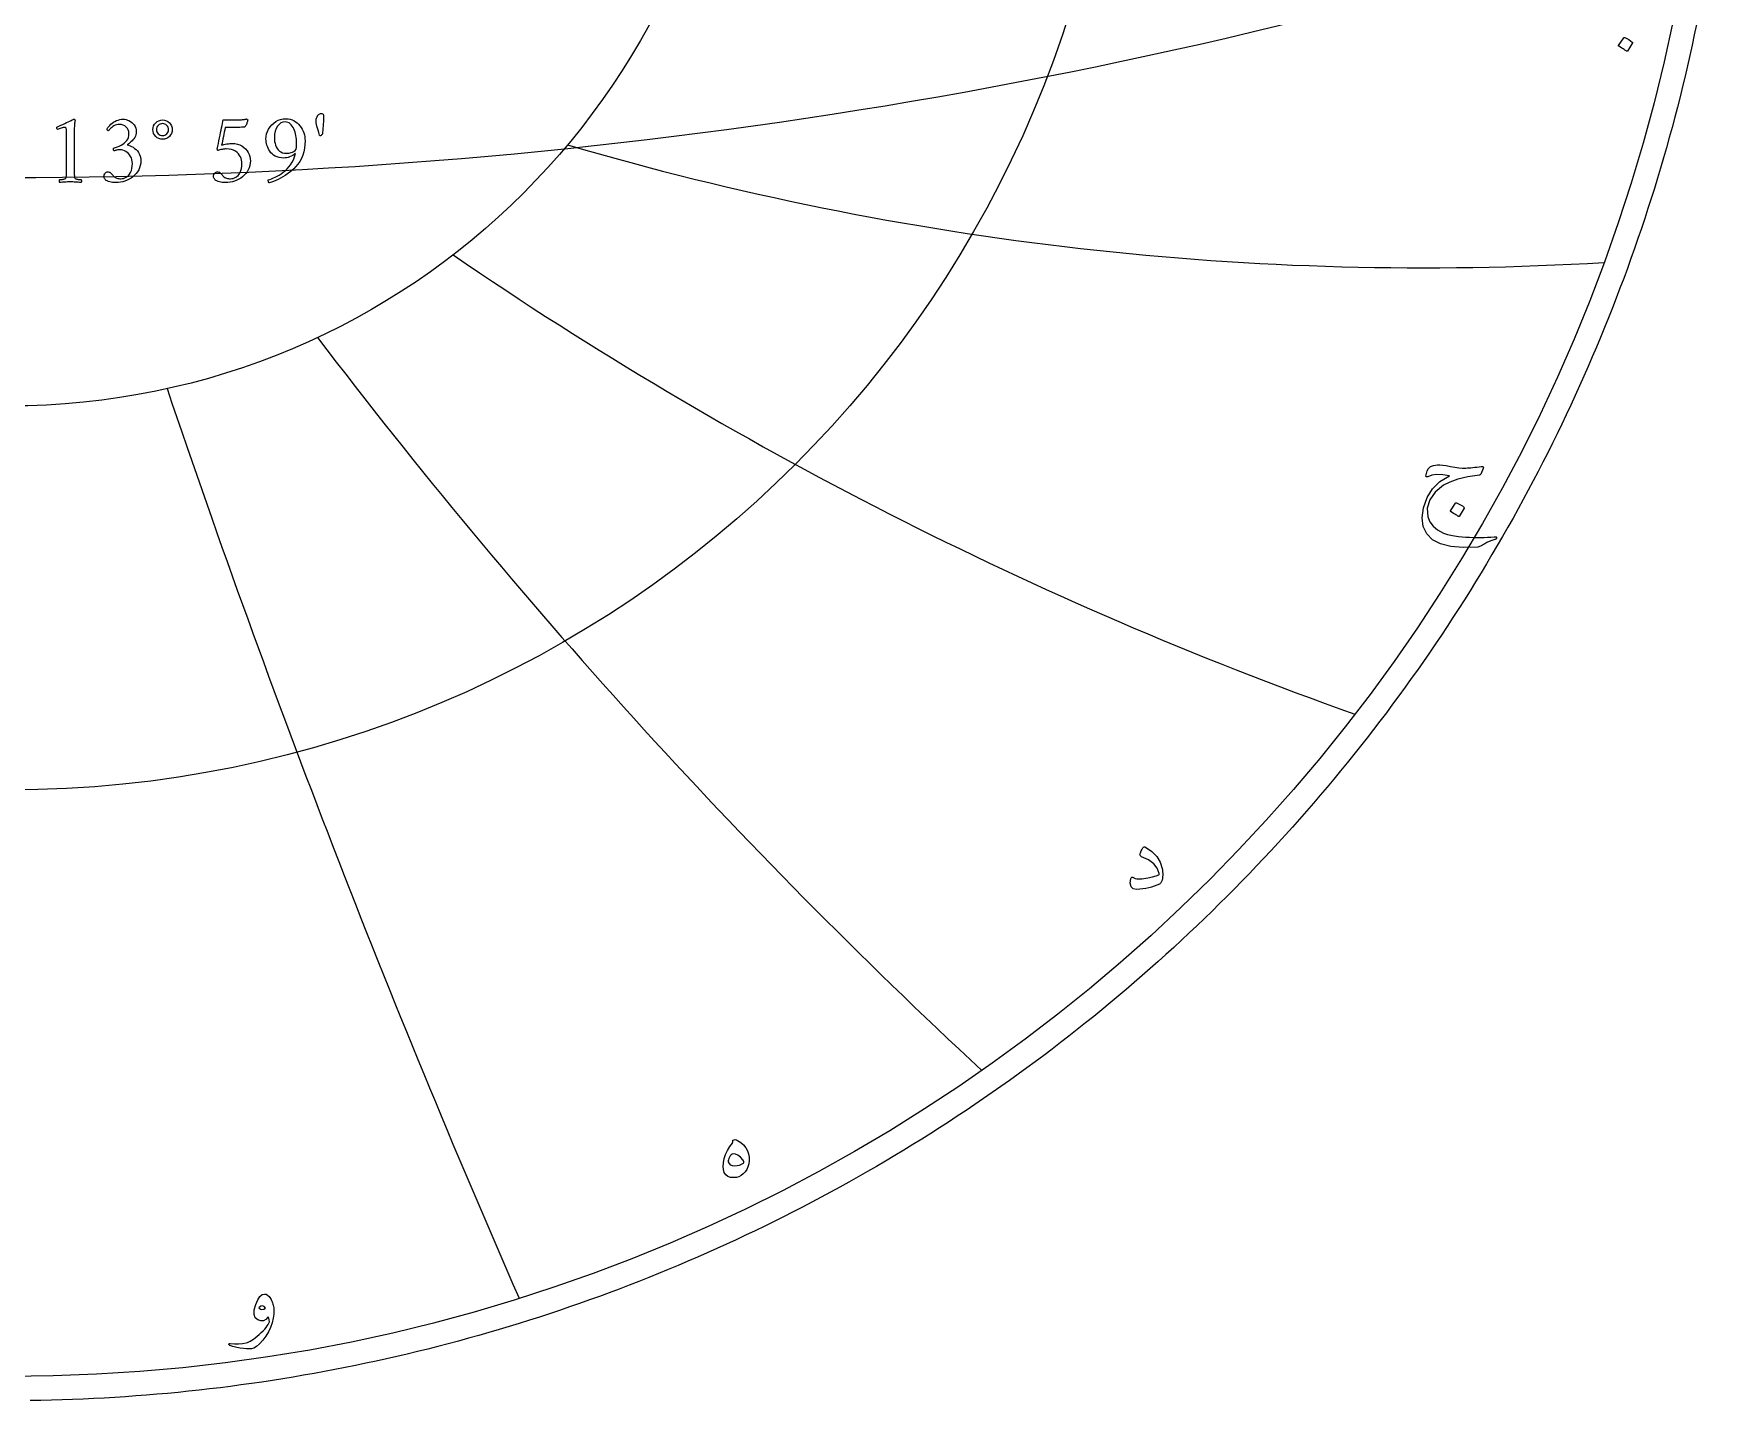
# Model space of a CAD drawing. Header units: millimetres. Extents: x -62 to 62, y -62 to 63.
# Drawn here: x 0.9 to 60.8, y -61.6 to -12.7 of the extents above; entities that cross this region are included whole.
import ezdxf

# ---------------------------------------------------------------- set-up
doc = ezdxf.new("R2010")
doc.units = ezdxf.units.MM
for name, color, linetype in [('CUT_OUTER', 1, 'Continuous'), ('ENGRAVE', 7, 'Continuous'), ('ENGRAVE_FINE', 8, 'Continuous'), ('TEXT', 5, 'Continuous')]:
    doc.layers.add(name, color=color, linetype=linetype)

msp = doc.modelspace()

# ---------------------------------------------------------------- linework, layer by layer
at = {"layer": 'CUT_OUTER'}
msp.add_lwpolyline([(60.3537, -12.3906), (60.2766, -12.7606), (60.1971, -13.1303), (60.1154, -13.4994), (60.0315, -13.868), (59.9453, -14.2361), (59.8568, -14.6036), (59.7661, -14.9706), (59.6731, -15.3371), (59.5778, -15.7029), (59.4804, -16.0682), (59.3807, -16.4328), (59.2787, -16.7969), (59.1745, -17.1603), (59.0681, -17.5231), (58.9595, -17.8852), (58.8486, -18.2466), (58.7356, -18.6073), (58.6203, -18.9674), (58.5028, -19.3267), (58.3831, -19.6853), (58.2612, -20.0432), (58.1372, -20.4003), (58.0109, -20.7566), (57.8824, -21.1122), (57.7518, -21.4669), (57.619, -21.8209), (57.484, -22.174), (57.3469, -22.5263), (57.2076, -22.8778), (57.0661, -23.2284), (56.9225, -23.5781), (56.7768, -23.9269), (56.6289, -24.2748), (56.4789, -24.6218), (56.3267, -24.9679), (56.1725, -25.3131), (56.0161, -25.6573), (55.8576, -26.0005), (55.697, -26.3427), (55.5344, -26.684), (55.3696, -27.0242), (55.2027, -27.3635), (55.0338, -27.7017), (54.8628, -28.0388), (54.6897, -28.3749), (54.5146, -28.71), (54.3374, -29.0439), (54.1581, -29.3768), (53.9769, -29.7085), (53.7936, -30.0392), (53.6082, -30.3687), (53.4209, -30.6971), (53.2315, -31.0243), (53.0402, -31.3503), (52.8468, -31.6752), (52.6515, -31.9988), (52.4541, -32.3213), (52.2548, -32.6425), (52.0535, -32.9625), (51.8503, -33.2813), (51.6451, -33.5988), (51.438, -33.9151), (51.2289, -34.2301), (51.0179, -34.5438), (50.805, -34.8562), (50.5902, -35.1672), (50.3734, -35.477), (50.1548, -35.7854), (49.9343, -36.0925), (49.7119, -36.3982), (49.4876, -36.7025), (49.2615, -37.0055), (49.0335, -37.307), (48.8037, -37.6072), (48.572, -37.906), (48.3385, -38.2033), (48.1032, -38.4992), (47.866, -38.7936), (47.6271, -39.0866), (47.3864, -39.3781), (47.1439, -39.6681), (46.8996, -39.9566), (46.6535, -40.2436), (46.4057, -40.5291), (46.1562, -40.8131), (45.9049, -41.0955), (45.6519, -41.3764), (45.3971, -41.6558), (45.1407, -41.9335), (44.8825, -42.2097), (44.6227, -42.4843), (44.3612, -42.7573), (44.098, -43.0287), (43.8331, -43.2985), (43.5666, -43.5666), (43.2985, -43.8331), (43.0287, -44.098), (42.7573, -44.3612), (42.4843, -44.6227), (42.2097, -44.8825), (41.9335, -45.1407), (41.6558, -45.3971), (41.3764, -45.6519), (41.0955, -45.9049), (40.8131, -46.1562), (40.5291, -46.4057), (40.2436, -46.6535), (39.9566, -46.8996), (39.6681, -47.1439), (39.3781, -47.3864), (39.0866, -47.6271), (38.7936, -47.866), (38.4992, -48.1032), (38.2033, -48.3385), (37.906, -48.572), (37.6072, -48.8037), (37.307, -49.0335), (37.0055, -49.2615), (36.7025, -49.4876), (36.3982, -49.7119), (36.0925, -49.9343), (35.7854, -50.1548), (35.477, -50.3734), (35.1672, -50.5902), (34.8562, -50.805), (34.5438, -51.0179), (34.2301, -51.2289), (33.9151, -51.438), (33.5988, -51.6451), (33.2813, -51.8503), (32.9625, -52.0535), (32.6425, -52.2548), (32.3213, -52.4541), (31.9988, -52.6515), (31.6752, -52.8468), (31.3503, -53.0402), (31.0243, -53.2315), (30.6971, -53.4209), (30.3687, -53.6082), (30.0392, -53.7936), (29.7085, -53.9769), (29.3768, -54.1581), (29.0439, -54.3374), (28.71, -54.5146), (28.3749, -54.6897), (28.0388, -54.8628), (27.7017, -55.0338), (27.3635, -55.2027), (27.0242, -55.3696), (26.684, -55.5344), (26.3427, -55.697), (26.0005, -55.8576), (25.6573, -56.0161), (25.3131, -56.1725), (24.9679, -56.3267), (24.6218, -56.4789), (24.2748, -56.6289), (23.9269, -56.7768), (23.5781, -56.9225), (23.2284, -57.0661), (22.8778, -57.2076), (22.5263, -57.3469), (22.174, -57.484), (21.8209, -57.619), (21.4669, -57.7518), (21.1122, -57.8824), (20.7566, -58.0109), (20.4003, -58.1372), (20.0432, -58.2612), (19.6853, -58.3831), (19.3267, -58.5028), (18.9674, -58.6203), (18.6073, -58.7356), (18.2466, -58.8486), (17.8852, -58.9595), (17.5231, -59.0681), (17.1603, -59.1745), (16.7969, -59.2787), (16.4328, -59.3807), (16.0682, -59.4804), (15.7029, -59.5778), (15.3371, -59.6731), (14.9706, -59.7661), (14.6036, -59.8568), (14.2361, -59.9453), (13.868, -60.0315), (13.4994, -60.1154), (13.1303, -60.1971), (12.7606, -60.2766), (12.3906, -60.3537), (12.02, -60.4286), (11.649, -60.5012), (11.2775, -60.5716), (10.9057, -60.6396), (10.5334, -60.7054), (10.1607, -60.7689), (9.7876, -60.8301), (9.4142, -60.889), (9.0404, -60.9456), (8.6663, -61), (8.2919, -61.052), (7.9171, -61.1017), (7.542, -61.1491), (7.1667, -61.1943), (6.7911, -61.2371), (6.4152, -61.2776), (6.0391, -61.3158), (5.6627, -61.3517), (5.2862, -61.3853), (4.9094, -61.4166), (4.5325, -61.4456), (4.1554, -61.4722), (3.7781, -61.4966), (3.4007, -61.5186), (3.0232, -61.5383), (2.6455, -61.5557), (2.2678, -61.5708), (1.89, -61.5835), (1.512, -61.5939), (1.1341, -61.6021), (0.7561, -61.6079)], dxfattribs=at)
at = {"layer": 'ENGRAVE'}
for radius in [60.75, 39.7663, 26.0306]:
    msp.add_circle((0, 0), radius, dxfattribs=at)
for centre, radius, start, end in [((50.5875, 87.6201), 108.7094, 253.644691, 273.404193), ((95.1818, 95.1818), 140.3585, 235.597546, 250.417172), ((174.5893, 100.7992), 205.483, 217.250611, 227.130362), ((389.0963, 104.258), 404.7802, 198.683691, 203.623566)]:
    msp.add_arc(centre, radius, start, end, dxfattribs=at)
at = {"layer": 'ENGRAVE_FINE'}
msp.add_arc((0, 174.5958), 192.4536, 251.77375, 288.22625, dxfattribs=at)
at = {"layer": 'TEXT'}
for points in [[(57.757, -12.8613), (57.7617, -12.8565), (57.7684, -12.8536), (57.7771, -12.8527), (57.7876, -12.8536), (57.8621, -12.8838), (57.9323, -12.9207), (57.9981, -12.9643), (58.0597, -13.0146), (58.0657, -13.0222), (58.0683, -13.0299), (58.0676, -13.0376), (58.0635, -13.0452), (57.8834, -13.3365), (57.8767, -13.3434), (57.8681, -13.3451), (57.8575, -13.3415), (57.8451, -13.3326), (57.8343, -13.325), (57.8173, -13.3135), (57.7941, -13.2982), (57.7646, -13.279), (57.7284, -13.256), (57.6851, -13.2292), (57.6346, -13.1985), (57.5768, -13.164), (57.5692, -13.1583), (57.5653, -13.1525), (57.5653, -13.1468), (57.5692, -13.141)], [(2.0515, -17.619), (2.0515, -16.1999), (2.0504, -16.1651), (2.0474, -16.1361), (2.0424, -16.113), (2.0353, -16.0957), (2.0257, -16.0831), (2.0133, -16.0742), (1.9979, -16.0688), (1.9796, -16.067), (1.9571, -16.0687), (1.9293, -16.0737), (1.8961, -16.0821), (1.8574, -16.0939), (1.8186, -16.1068), (1.7847, -16.1186), (1.7557, -16.1293), (1.7317, -16.1388), (1.7176, -16.1256), (1.7075, -16.111), (1.7014, -16.095), (1.6994, -16.0778), (1.6994, -16.0775), (1.6994, -16.0769), (1.6994, -16.0757), (1.6994, -16.0742), (1.6998, -16.0677), (1.7012, -16.0625), (1.7034, -16.0587), (1.7066, -16.0562), (1.7781, -16.0238), (1.8489, -15.9911), (1.9191, -15.9582), (1.9886, -15.9251), (2.0548, -15.8933), (2.1152, -15.8644), (2.1698, -15.8385), (2.2185, -15.8155), (2.2588, -15.7966), (2.2881, -15.7832), (2.3064, -15.7751), (2.3137, -15.7724), (2.3209, -15.7724), (2.3292, -15.7737), (2.3362, -15.7778), (2.3418, -15.7845), (2.3461, -15.7939), (2.3494, -15.8043), (2.3523, -15.8137), (2.3548, -15.8222), (2.3568, -15.8299), (2.3559, -15.8354), (2.3532, -15.8519), (2.3488, -15.8794), (2.3425, -15.9179), (2.3362, -15.9665), (2.3317, -16.0243), (2.329, -16.0913), (2.3281, -16.1676), (2.3281, -17.619), (2.3282, -17.6579), (2.3285, -17.6954), (2.3291, -17.7315), (2.3299, -17.7663), (2.3316, -17.7989), (2.3348, -17.8283), (2.3397, -17.8546), (2.3461, -17.8777), (2.3521, -17.8865), (2.3631, -17.8948), (2.3791, -17.9026), (2.4, -17.9101), (2.4236, -17.9167), (2.448, -17.9222), (2.473, -17.9266), (2.4988, -17.9298), (2.5229, -17.9322), (2.5432, -17.9339), (2.5597, -17.9349), (2.5724, -17.9352), (2.5772, -17.9437), (2.5809, -17.955), (2.5835, -17.9689), (2.585, -17.9855), (2.5849, -18.0021), (2.5827, -18.016), (2.5786, -18.0273), (2.5724, -18.0358), (2.5196, -18.0323), (2.4691, -18.0291), (2.4208, -18.026), (2.3748, -18.0232), (2.329, -18.0209), (2.2814, -18.0192), (2.232, -18.0182), (2.1808, -18.0178), (2.1316, -18.0182), (2.0847, -18.0192), (2.04, -18.0209), (1.9976, -18.0232), (1.9547, -18.026), (1.9086, -18.0291), (1.8595, -18.0323), (1.8071, -18.0358), (1.801, -18.0273), (1.7968, -18.016), (1.7947, -18.0021), (1.7946, -17.9855), (1.796, -17.9689), (1.7986, -17.955), (1.8023, -17.9437), (1.8071, -17.9352), (1.8198, -17.9349), (1.8363, -17.9339), (1.8567, -17.9322), (1.8808, -17.9298), (1.9065, -17.9266), (1.9315, -17.9222), (1.9559, -17.9167), (1.9796, -17.9101), (2.0003, -17.9026), (2.0155, -17.8948), (2.0254, -17.8865), (2.0299, -17.8777), (2.0364, -17.8546), (2.0416, -17.8283), (2.0454, -17.7989), (2.0479, -17.7663), (2.0494, -17.7315), (2.0506, -17.6954), (2.0512, -17.6579), (2.0515, -17.619)], [(4.0849, -15.7724), (4.131, -15.7756), (4.1793, -15.7854), (4.2298, -15.8017), (4.2825, -15.8245), (4.3345, -15.8535), (4.3827, -15.8887), (4.427, -15.9299), (4.4676, -15.9772), (4.5014, -16.0302), (4.5255, -16.0885), (4.54, -16.1523), (4.5448, -16.2215), (4.5413, -16.276), (4.5309, -16.3283), (4.5135, -16.3784), (4.4891, -16.4263), (4.4599, -16.4714), (4.4281, -16.5134), (4.3935, -16.5522), (4.3562, -16.5879), (4.3186, -16.6203), (4.283, -16.649), (4.2494, -16.6742), (4.2179, -16.6957), (4.2691, -16.7063), (4.3221, -16.7236), (4.3769, -16.7476), (4.4334, -16.7783), (4.4888, -16.8157), (4.5399, -16.8596), (4.5867, -16.91), (4.6292, -16.967), (4.6646, -17.0304), (4.6899, -17.1003), (4.705, -17.1768), (4.7101, -17.2598), (4.7053, -17.3475), (4.6908, -17.4309), (4.6666, -17.51), (4.6328, -17.5849), (4.5911, -17.655), (4.543, -17.7196), (4.4887, -17.7789), (4.4281, -17.8328), (4.3624, -17.881), (4.2929, -17.9231), (4.2196, -17.9591), (4.1424, -17.9891), (4.0629, -18.0127), (3.9826, -18.0295), (3.9013, -18.0396), (3.8191, -18.043), (3.7828, -18.0418), (3.7423, -18.038), (3.6975, -18.0319), (3.6484, -18.0232), (3.5985, -18.0119), (3.551, -17.9976), (3.506, -17.9804), (3.4634, -17.9604), (3.4553, -17.9532), (3.4454, -17.9424), (3.4338, -17.928), (3.4203, -17.9101), (3.4077, -17.8901), (3.3987, -17.8696), (3.3933, -17.8488), (3.3915, -17.8274), (3.3944, -17.7915), (3.4028, -17.7592), (3.4168, -17.7304), (3.4365, -17.7053), (3.4597, -17.6848), (3.4845, -17.6702), (3.5109, -17.6615), (3.5389, -17.6586), (3.5729, -17.662), (3.6031, -17.6725), (3.6295, -17.6899), (3.652, -17.7142), (3.6728, -17.7413), (3.6938, -17.7668), (3.715, -17.7907), (3.7365, -17.813), (3.7628, -17.8363), (3.7917, -17.8557), (3.823, -17.8713), (3.8568, -17.8831), (3.8917, -17.8918), (3.9264, -17.8979), (3.9609, -17.9016), (3.9951, -17.9029), (4.0419, -17.8996), (4.089, -17.8898), (4.1363, -17.8736), (4.1837, -17.8508), (4.2294, -17.8205), (4.2713, -17.7816), (4.3094, -17.7342), (4.3436, -17.6783), (4.3719, -17.6131), (4.3921, -17.5378), (4.4043, -17.4523), (4.4083, -17.3568), (4.4043, -17.287), (4.3921, -17.2216), (4.3719, -17.1604), (4.3436, -17.1035), (4.3089, -17.0515), (4.2695, -17.0051), (4.2254, -16.9644), (4.1766, -16.9292), (4.1246, -16.9009), (4.071, -16.8807), (4.0159, -16.8686), (3.9592, -16.8646), (3.9303, -16.8657), (3.9013, -16.8691), (3.872, -16.8747), (3.8424, -16.8825), (3.8145, -16.8908), (3.7899, -16.8978), (3.7687, -16.9034), (3.7508, -16.9077), (3.7414, -16.8926), (3.7347, -16.8762), (3.7306, -16.8585), (3.7293, -16.8394), (3.7297, -16.8277), (3.7311, -16.8179), (3.7333, -16.8098), (3.7365, -16.8035), (3.8056, -16.7853), (3.873, -16.7631), (3.9385, -16.7368), (4.0023, -16.7065), (4.0622, -16.6718), (4.1159, -16.6324), (4.1637, -16.5883), (4.2053, -16.5394), (4.2391, -16.4852), (4.2632, -16.4249), (4.2777, -16.3586), (4.2825, -16.2861), (4.2765, -16.219), (4.2583, -16.1577), (4.228, -16.1022), (4.1855, -16.0526), (4.1337, -16.0117), (4.0751, -15.9825), (4.0097, -15.965), (3.9376, -15.9592), (3.8838, -15.9625), (3.8335, -15.9722), (3.7868, -15.9885), (3.7436, -16.0113), (3.7045, -16.0376), (3.6695, -16.0643), (3.6389, -16.0915), (3.6125, -16.1191), (3.5902, -16.1443), (3.5716, -16.1644), (3.5569, -16.1794), (3.546, -16.1891), (3.5389, -16.1876), (3.5317, -16.1828), (3.5245, -16.175), (3.5173, -16.164), (3.511, -16.1514), (3.5065, -16.1388), (3.5038, -16.1263), (3.5029, -16.1137), (3.5318, -16.0727), (3.5644, -16.0324), (3.6009, -15.9928), (3.6412, -15.9538), (3.6851, -15.9168), (3.7324, -15.8828), (3.783, -15.8521), (3.837, -15.8245), (3.8943, -15.8017), (3.9547, -15.7854), (4.0183, -15.7756), (4.0849, -15.7724)], [(5.1412, -16.146), (5.1476, -16.0769), (5.1668, -16.0131), (5.1988, -15.9547), (5.2436, -15.9017), (5.2974, -15.8577), (5.3563, -15.8263), (5.4204, -15.8074), (5.4897, -15.8011), (5.5588, -15.8074), (5.6222, -15.8263), (5.68, -15.8577), (5.7322, -15.9017), (5.7754, -15.9547), (5.8063, -16.0131), (5.8248, -16.0769), (5.831, -16.146), (5.8248, -16.2152), (5.8063, -16.2789), (5.7754, -16.3373), (5.7322, -16.3903), (5.68, -16.4343), (5.6222, -16.4658), (5.5588, -16.4846), (5.4897, -16.4909), (5.4204, -16.4846), (5.3563, -16.4658), (5.2974, -16.4343), (5.2436, -16.3903), (5.1988, -16.3373), (5.1668, -16.2789), (5.1476, -16.2152), (5.1412, -16.146)], [(5.2706, -16.146), (5.2746, -16.1892), (5.2867, -16.2291), (5.3069, -16.2656), (5.3352, -16.2987), (5.3691, -16.3262), (5.4062, -16.3459), (5.4464, -16.3577), (5.4897, -16.3616), (5.5328, -16.3577), (5.5723, -16.3459), (5.6083, -16.3262), (5.6406, -16.2987), (5.6673, -16.2656), (5.6864, -16.2291), (5.6979, -16.1892), (5.7017, -16.146), (5.6979, -16.1028), (5.6864, -16.0629), (5.6673, -16.0264), (5.6406, -15.9933), (5.6083, -15.9658), (5.5723, -15.9462), (5.5328, -15.9344), (5.4897, -15.9305), (5.4464, -15.9344), (5.4062, -15.9462), (5.3691, -15.9658), (5.3352, -15.9933), (5.3069, -16.0264), (5.2867, -16.0629), (5.2746, -16.1028), (5.2706, -16.146)], [(7.9723, -16.6382), (8.0726, -16.6441), (8.165, -16.6616), (8.2495, -16.6908), (8.3262, -16.7316), (8.3948, -16.7814), (8.4551, -16.8372), (8.5071, -16.899), (8.5507, -16.967), (8.5853, -17.0385), (8.61, -17.1111), (8.6248, -17.1849), (8.6298, -17.2598), (8.6249, -17.3475), (8.6105, -17.4309), (8.5863, -17.51), (8.5525, -17.5849), (8.5108, -17.655), (8.4627, -17.7196), (8.4084, -17.7789), (8.3477, -17.8328), (8.2821, -17.881), (8.2126, -17.9231), (8.1392, -17.9591), (8.0621, -17.9891), (7.9826, -18.0127), (7.9022, -18.0295), (7.821, -18.0396), (7.7388, -18.043), (7.7025, -18.0418), (7.662, -18.038), (7.6172, -18.0319), (7.5681, -18.0232), (7.5181, -18.0119), (7.4707, -17.9976), (7.4256, -17.9804), (7.3831, -17.9604), (7.375, -17.9532), (7.3651, -17.9424), (7.3534, -17.928), (7.34, -17.9101), (7.3274, -17.8901), (7.3184, -17.8696), (7.313, -17.8488), (7.3112, -17.8274), (7.314, -17.7915), (7.3225, -17.7592), (7.3365, -17.7304), (7.3561, -17.7053), (7.3794, -17.6848), (7.4042, -17.6702), (7.4306, -17.6615), (7.4585, -17.6586), (7.4926, -17.662), (7.5228, -17.6725), (7.5491, -17.6899), (7.5717, -17.7142), (7.5925, -17.7413), (7.6135, -17.7668), (7.6347, -17.7907), (7.6561, -17.813), (7.6825, -17.8363), (7.7114, -17.8557), (7.7427, -17.8713), (7.7765, -17.8831), (7.8114, -17.8918), (7.8461, -17.8979), (7.8806, -17.9016), (7.9148, -17.9029), (7.9616, -17.8996), (8.0087, -17.8898), (8.0559, -17.8736), (8.1034, -17.8508), (8.1491, -17.8205), (8.191, -17.7816), (8.2291, -17.7342), (8.2633, -17.6783), (8.2916, -17.6131), (8.3118, -17.5378), (8.3239, -17.4523), (8.328, -17.3568), (8.3245, -17.3005), (8.3141, -17.2432), (8.2967, -17.1847), (8.2723, -17.125), (8.2403, -17.0671), (8.2, -17.0137), (8.1514, -16.9647), (8.0944, -16.9203), (8.0282, -16.8833), (7.9516, -16.8569), (7.8647, -16.8411), (7.7675, -16.8358), (7.7363, -16.8368), (7.7001, -16.8399), (7.6591, -16.8449), (7.613, -16.852), (7.5679, -16.8604), (7.5295, -16.8695), (7.4978, -16.8793), (7.4729, -16.8897), (7.4676, -16.8887), (7.4626, -16.8857), (7.4577, -16.8806), (7.4531, -16.8735), (7.4492, -16.8654), (7.4464, -16.8569), (7.4447, -16.8483), (7.4442, -16.8394), (7.4639, -16.7406), (7.4837, -16.6418), (7.5034, -16.543), (7.5232, -16.4442), (7.5426, -16.3471), (7.5614, -16.2534), (7.5795, -16.163), (7.5969, -16.076), (7.6129, -15.9946), (7.6269, -15.921), (7.639, -15.8553), (7.6489, -15.7975), (8.1663, -15.7975), (8.2025, -15.7971), (8.2391, -15.7957), (8.2761, -15.7935), (8.3136, -15.7903), (8.3498, -15.7866), (8.3828, -15.7827), (8.4126, -15.7785), (8.4394, -15.7742), (8.4614, -15.7702), (8.4771, -15.7674), (8.4865, -15.7657), (8.4896, -15.7652), (8.4983, -15.7704), (8.5063, -15.7751), (8.5136, -15.7793), (8.5202, -15.7832), (8.5257, -15.7872), (8.5296, -15.7921), (8.532, -15.798), (8.5328, -15.8047), (8.532, -15.8122), (8.5296, -15.824), (8.5257, -15.8401), (8.5202, -15.8604), (8.5132, -15.8834), (8.5049, -15.9075), (8.4953, -15.9328), (8.4843, -15.9592), (8.472, -15.9852), (8.4587, -16.0095), (8.4442, -16.0319), (8.4286, -16.0526), (8.3908, -16.0562), (8.3495, -16.0598), (8.3046, -16.0634), (8.2561, -16.067), (8.2036, -16.0701), (8.1465, -16.0724), (8.085, -16.0737), (8.019, -16.0742), (7.7244, -16.0742), (7.7083, -16.1535), (7.6925, -16.2336), (7.6769, -16.3143), (7.6615, -16.3957), (7.6461, -16.4764), (7.6305, -16.5551), (7.6147, -16.6318), (7.5986, -16.7065), (7.6374, -16.6927), (7.6817, -16.68), (7.7317, -16.6684), (7.7873, -16.658), (7.8426, -16.6493), (7.8919, -16.6432), (7.9351, -16.6395), (7.9723, -16.6382)], [(9.2657, -17.946), (9.3233, -17.9262), (9.3847, -17.9029), (9.4499, -17.8759), (9.519, -17.8454), (9.59, -17.8104), (9.6613, -17.7699), (9.7329, -17.7241), (9.8046, -17.6729), (9.8748, -17.6156), (9.9416, -17.5512), (10.005, -17.4799), (10.0651, -17.4017), (10.1197, -17.3156), (10.167, -17.2207), (10.2069, -17.1171), (10.2393, -17.0047), (10.1927, -17.0403), (10.1428, -17.0716), (10.0894, -17.0987), (10.0327, -17.1214), (9.976, -17.1395), (9.9227, -17.1524), (9.8727, -17.1602), (9.8261, -17.1628), (9.7382, -17.1585), (9.6577, -17.1457), (9.5846, -17.1244), (9.519, -17.0945), (9.4601, -17.058), (9.4076, -17.0168), (9.3613, -16.9709), (9.3214, -16.9203), (9.2872, -16.8666), (9.2585, -16.8116), (9.2351, -16.7552), (9.2172, -16.6975), (9.2038, -16.6406), (9.1943, -16.5866), (9.1885, -16.5355), (9.1866, -16.4873), (9.1926, -16.3905), (9.2104, -16.2978), (9.2402, -16.2091), (9.2818, -16.1245), (9.3336, -16.0458), (9.3937, -15.9749), (9.462, -15.9119), (9.5387, -15.8568), (9.6218, -15.812), (9.7094, -15.78), (9.8014, -15.7608), (9.898, -15.7544), (9.9751, -15.7588), (10.0485, -15.7719), (10.1179, -15.7938), (10.1836, -15.8245), (10.245, -15.8623), (10.3017, -15.9058), (10.3537, -15.9548), (10.401, -16.0095), (10.4432, -16.0687), (10.48, -16.1312), (10.5115, -16.1971), (10.5375, -16.2664), (10.5579, -16.3372), (10.5725, -16.4078), (10.5813, -16.4782), (10.5842, -16.5484), (10.5789, -16.6813), (10.5631, -16.8107), (10.5367, -16.9364), (10.4998, -17.0586), (10.4523, -17.1751), (10.3943, -17.284), (10.3257, -17.3853), (10.2465, -17.4789), (10.1827, -17.5458), (10.1136, -17.6101), (10.039, -17.6716), (9.9591, -17.7304), (9.8761, -17.7858), (9.7925, -17.8369), (9.7082, -17.8837), (9.6232, -17.9262), (9.5393, -17.9641), (9.4583, -17.9967), (9.3803, -18.0242), (9.3052, -18.0466), (9.2937, -18.0439), (9.2845, -18.0358), (9.2776, -18.0223), (9.2729, -18.0035), (9.2697, -17.9837), (9.2675, -17.9675), (9.2661, -17.955), (9.2657, -17.946)], [(10.2681, -16.8502), (10.2714, -16.8212), (10.2743, -16.7918), (10.2768, -16.7619), (10.2788, -16.7316), (10.2804, -16.7011), (10.2815, -16.6706), (10.2822, -16.64), (10.2824, -16.6095), (10.2809, -16.5495), (10.2761, -16.4882), (10.2683, -16.4256), (10.2573, -16.3616), (10.2431, -16.298), (10.2258, -16.2367), (10.2054, -16.1777), (10.1818, -16.1209), (10.1549, -16.0678), (10.1243, -16.0198), (10.0902, -15.977), (10.0525, -15.9394), (10.0114, -15.9088), (9.9672, -15.8869), (9.9198, -15.8738), (9.8693, -15.8694), (9.7901, -15.8793), (9.7179, -15.9089), (9.6527, -15.9583), (9.5944, -16.0275), (9.5465, -16.1114), (9.5122, -16.2053), (9.4917, -16.309), (9.4848, -16.4227), (9.4875, -16.4953), (9.4956, -16.5659), (9.5091, -16.6345), (9.528, -16.7011), (9.5529, -16.7634), (9.5845, -16.8192), (9.6229, -16.8685), (9.6681, -16.9113), (9.7204, -16.9459), (9.7803, -16.9706), (9.8479, -16.9854), (9.9232, -16.9903), (9.9619, -16.9889), (10.0026, -16.9845), (10.0454, -16.9772), (10.0902, -16.967), (10.1357, -16.9509), (10.1805, -16.9261), (10.2246, -16.8925), (10.2681, -16.8502)], [(11.1591, -15.5712), (11.1849, -15.5741), (11.2085, -15.5829), (11.2298, -15.5975), (11.2489, -15.6179), (11.2487, -15.6389), (11.248, -15.6659), (11.2469, -15.6991), (11.2453, -15.7382), (11.2433, -15.7817), (11.2408, -15.8276), (11.2379, -15.876), (11.2345, -15.9269), (11.2308, -15.9787), (11.2269, -16.0302), (11.2227, -16.0811), (11.2183, -16.1316), (11.214, -16.1799), (11.2098, -16.2242), (11.2059, -16.2644), (11.2022, -16.3005), (11.1909, -16.3194), (11.1752, -16.3364), (11.155, -16.3517), (11.1303, -16.3652), (11.1202, -16.3638), (11.1115, -16.3598), (11.104, -16.353), (11.098, -16.3436), (11.0708, -16.2521), (11.0468, -16.168), (11.0259, -16.0913), (11.0082, -16.0221), (10.994, -15.9602), (10.9839, -15.9058), (10.9778, -15.8587), (10.9758, -15.8191), (10.9773, -15.7935), (10.9817, -15.767), (10.989, -15.7396), (10.9992, -15.7113), (11.012, -15.6836), (11.027, -15.6579), (11.0443, -15.6342), (11.0638, -15.6125), (11.0853, -15.5944), (11.1083, -15.5815), (11.1329, -15.5738), (11.1591, -15.5712)], [(52.7298, -28.2626), (52.6378, -28.4696), (52.6295, -28.4832), (52.6196, -28.4935), (52.6084, -28.5005), (52.5957, -28.5041), (52.1706, -28.5711), (51.8149, -28.6535), (51.5286, -28.7512), (51.3119, -28.8643), (51.0079, -29.1122), (50.8127, -29.3845), (50.7263, -29.6813), (50.7485, -30.0025), (50.8161, -30.1764), (50.9306, -30.3301), (51.092, -30.4638), (51.3004, -30.5773), (51.4467, -30.6281), (51.629, -30.6693), (51.8472, -30.7009), (52.1013, -30.7229), (52.2364, -30.7294), (52.3696, -30.7335), (52.5008, -30.7351), (52.6302, -30.7344), (52.7571, -30.7316), (52.8812, -30.7268), (53.0024, -30.7201), (53.1207, -30.7114), (53.1485, -30.7095), (53.1705, -30.7114), (53.1868, -30.7172), (53.1974, -30.7268), (53.2031, -30.7385), (53.205, -30.7507), (53.2031, -30.7634), (53.1974, -30.7766), (53.1932, -30.7837), (53.1883, -30.7895), (53.1826, -30.7942), (53.1763, -30.7977), (53.1695, -30.8007), (53.1624, -30.8039), (53.1551, -30.8074), (53.1475, -30.8111), (53.0371, -30.8463), (52.9396, -30.8829), (52.8551, -30.921), (52.7835, -30.9605), (52.7376, -30.989), (52.6958, -31.0132), (52.6581, -31.0331), (52.6244, -31.0487), (52.5953, -31.0607), (52.5713, -31.0698), (52.5522, -31.076), (52.5382, -31.0793), (52.0141, -31.0987), (51.5686, -31.0611), (51.2017, -30.9665), (50.9133, -30.8149), (50.705, -30.607), (50.5818, -30.3474), (50.544, -30.036), (50.5914, -29.6729), (50.7169, -29.3072), (50.9133, -28.9955), (51.1806, -28.7381), (51.5188, -28.5347), (51.2793, -28.489), (51.0705, -28.4782), (50.8923, -28.5024), (50.7447, -28.5615), (50.7318, -28.5663), (50.7198, -28.5692), (50.7088, -28.5702), (50.6987, -28.5692), (50.6903, -28.5661), (50.6844, -28.5606), (50.6808, -28.5527), (50.6796, -28.5424), (50.6848, -28.4947), (50.693, -28.4475), (50.704, -28.4008), (50.7179, -28.3546), (50.7667, -28.2648), (50.8444, -28.1984), (50.9507, -28.1556), (51.0858, -28.1362), (51.1713, -28.1369), (51.2784, -28.1467), (51.407, -28.1656), (51.5572, -28.1936), (51.7121, -28.2217), (51.8551, -28.2406), (51.9861, -28.2504), (52.1052, -28.2511), (52.1624, -28.2486), (52.223, -28.2449), (52.287, -28.24), (52.3543, -28.2339), (52.4249, -28.2263), (52.4989, -28.2171), (52.5763, -28.2062), (52.657, -28.1936), (52.7032, -28.1922), (52.7308, -28.2032), (52.7396, -28.2267), (52.7298, -28.2626)], [(51.7411, -29.5043), (51.7459, -29.4995), (51.7526, -29.4966), (51.7612, -29.4957), (51.7718, -29.4966), (51.8462, -29.5268), (51.9164, -29.5637), (51.9823, -29.6073), (52.0438, -29.6576), (52.0498, -29.6652), (52.0525, -29.6729), (52.0518, -29.6806), (52.0477, -29.6882), (51.8676, -29.9795), (51.8609, -29.9864), (51.8522, -29.9881), (51.8417, -29.9845), (51.8292, -29.9756), (51.8185, -29.968), (51.8015, -29.9565), (51.7782, -29.9412), (51.7488, -29.922), (51.7126, -29.899), (51.6692, -29.8722), (51.6187, -29.8415), (51.561, -29.807), (51.5533, -29.8013), (51.5495, -29.7955), (51.5495, -29.7898), (51.5533, -29.784)], [(40.4505, -42.0658), (40.4657, -42.0202), (40.4806, -41.9791), (40.4954, -41.9426), (40.5099, -41.9106), (40.5239, -41.8829), (40.5372, -41.8593), (40.5497, -41.8398), (40.5616, -41.8244), (40.58, -41.8095), (40.6009, -41.8033), (40.6241, -41.8057), (40.6497, -41.8167), (40.8766, -41.9688), (41.0512, -42.1453), (41.1736, -42.3463), (41.2437, -42.5716), (41.2536, -42.6361), (41.26, -42.6991), (41.2631, -42.7606), (41.2629, -42.8207), (41.2591, -42.8789), (41.2514, -42.9348), (41.2399, -42.9882), (41.2246, -43.0392), (41.2109, -43.0665), (41.193, -43.0909), (41.1707, -43.1125), (41.1441, -43.1312), (41.0526, -43.1759), (40.9582, -43.2145), (40.861, -43.2468), (40.7609, -43.273), (40.6584, -43.2933), (40.5539, -43.3084), (40.4476, -43.3182), (40.3393, -43.3228), (40.211, -43.3012), (40.1324, -43.2289), (40.1036, -43.1058), (40.1247, -42.9319), (40.1319, -42.913), (40.142, -42.8983), (40.1549, -42.888), (40.1707, -42.8821), (40.1844, -42.8837), (40.1985, -42.8888), (40.2131, -42.8972), (40.2282, -42.9089), (40.2749, -42.934), (40.3384, -42.9482), (40.4186, -42.9513), (40.5156, -42.9434), (40.7262, -42.9127), (40.8979, -42.8782), (41.0308, -42.8399), (41.1249, -42.7978), (41.1297, -42.792), (41.1326, -42.7824), (41.1336, -42.769), (41.1326, -42.7518), (41.0677, -42.5707), (40.942, -42.4107), (40.7554, -42.2718), (40.508, -42.1539), (40.4756, -42.1369), (40.4553, -42.1166), (40.4469, -42.0929), (40.4505, -42.0658)], [(25.8993, -52.2928), (25.9321, -52.2778), (25.9693, -52.2746), (26.0107, -52.2835), (26.0565, -52.3043), (26.1702, -52.3805), (26.2663, -52.4672), (26.3446, -52.5645), (26.4052, -52.6722), (26.4471, -52.7846), (26.4694, -52.8993), (26.472, -53.0164), (26.455, -53.1359), (26.4241, -53.2449), (26.3812, -53.3419), (26.3264, -53.427), (26.2596, -53.5), (26.1841, -53.5587), (26.1034, -53.6006), (26.0174, -53.6258), (25.9262, -53.6341), (25.8069, -53.6255), (25.7096, -53.592), (25.6344, -53.5335), (25.5813, -53.4502), (25.5494, -53.3489), (25.5381, -53.2327), (25.5475, -53.1017), (25.5774, -52.9558), (25.626, -52.8044), (25.6914, -52.6607), (25.7736, -52.5247), (25.8725, -52.3963), (25.8759, -52.3903), (25.8783, -52.38), (25.8797, -52.3654), (25.8802, -52.3465), (25.8814, -52.3259), (25.885, -52.3101), (25.8909, -52.2991), (25.8993, -52.2928)], [(26.2634, -53.1168), (26.2794, -53.0967), (26.2816, -53.0708), (26.2699, -53.0392), (26.2442, -53.0018), (26.1554, -52.905), (26.0689, -52.837), (25.9848, -52.7977), (25.9032, -52.7872), (25.8644, -52.7942), (25.8284, -52.815), (25.7954, -52.8497), (25.7652, -52.8983), (25.741, -52.9508), (25.7259, -52.997), (25.7199, -53.037), (25.723, -53.0708), (25.7499, -53.1328), (25.7959, -53.1771), (25.861, -53.2037), (25.9453, -53.2126), (26.0385, -53.2066), (26.1226, -53.1886), (26.1975, -53.1587), (26.2634, -53.1168)], [(8.8231, -58.1675), (8.8931, -58.0051), (8.9688, -57.8897), (9.0502, -57.8212), (9.1374, -57.7996), (9.192, -57.8092), (9.2447, -57.838), (9.2955, -57.8859), (9.3443, -57.9529), (9.3678, -57.9917), (9.3884, -58.0315), (9.4061, -58.0722), (9.421, -58.1139), (9.4337, -58.1568), (9.4449, -58.2011), (9.4547, -58.2468), (9.4631, -58.294), (9.471, -58.3991), (9.4641, -58.523), (9.4423, -58.6655), (9.4056, -58.8267), (9.3515, -58.9936), (9.2773, -59.1534), (9.1829, -59.306), (9.0684, -59.4513), (8.9484, -59.578), (8.8413, -59.6707), (8.7472, -59.7294), (8.666, -59.7541), (8.5831, -59.7584), (8.4878, -59.756), (8.38, -59.7469), (8.2598, -59.7311), (8.1988, -59.7212), (8.1424, -59.7105), (8.0906, -59.6991), (8.0433, -59.687), (8.0003, -59.6747), (7.9614, -59.6626), (7.9265, -59.6507), (7.8957, -59.6391), (7.8775, -59.6291), (7.8651, -59.618), (7.8584, -59.6061), (7.8574, -59.5931), (7.8634, -59.5802), (7.8737, -59.5721), (7.8883, -59.5687), (7.9072, -59.5701), (8.055, -59.5845), (8.1994, -59.5855), (8.3405, -59.573), (8.4782, -59.5471), (8.5207, -59.534), (8.5678, -59.5136), (8.6194, -59.4861), (8.6756, -59.4513), (8.7363, -59.4094), (8.8016, -59.3603), (8.8714, -59.304), (8.9458, -59.2406), (9.0186, -59.1749), (9.0837, -59.1122), (9.1412, -59.0523), (9.191, -58.9953), (9.2329, -58.9409), (9.2667, -58.889), (9.2923, -58.8394), (9.3098, -58.7922), (9.2998, -58.7208), (9.2887, -58.6676), (9.2768, -58.6327), (9.2638, -58.6159), (9.186, -58.7076), (9.0981, -58.7567), (9.0001, -58.7632), (8.8921, -58.727), (8.803, -58.649), (8.7618, -58.5297), (8.7685, -58.3692), (8.8231, -58.1675)], [(9.1719, -58.3093), (9.1153, -58.2408), (9.0569, -58.2154), (8.9965, -58.2332), (8.9343, -58.294), (8.985, -58.3352), (9.0416, -58.3515), (9.1038, -58.3429), (9.1719, -58.3093)]]:
    msp.add_lwpolyline(points, close=True, dxfattribs=at)

doc.saveas('drawing.dxf')
